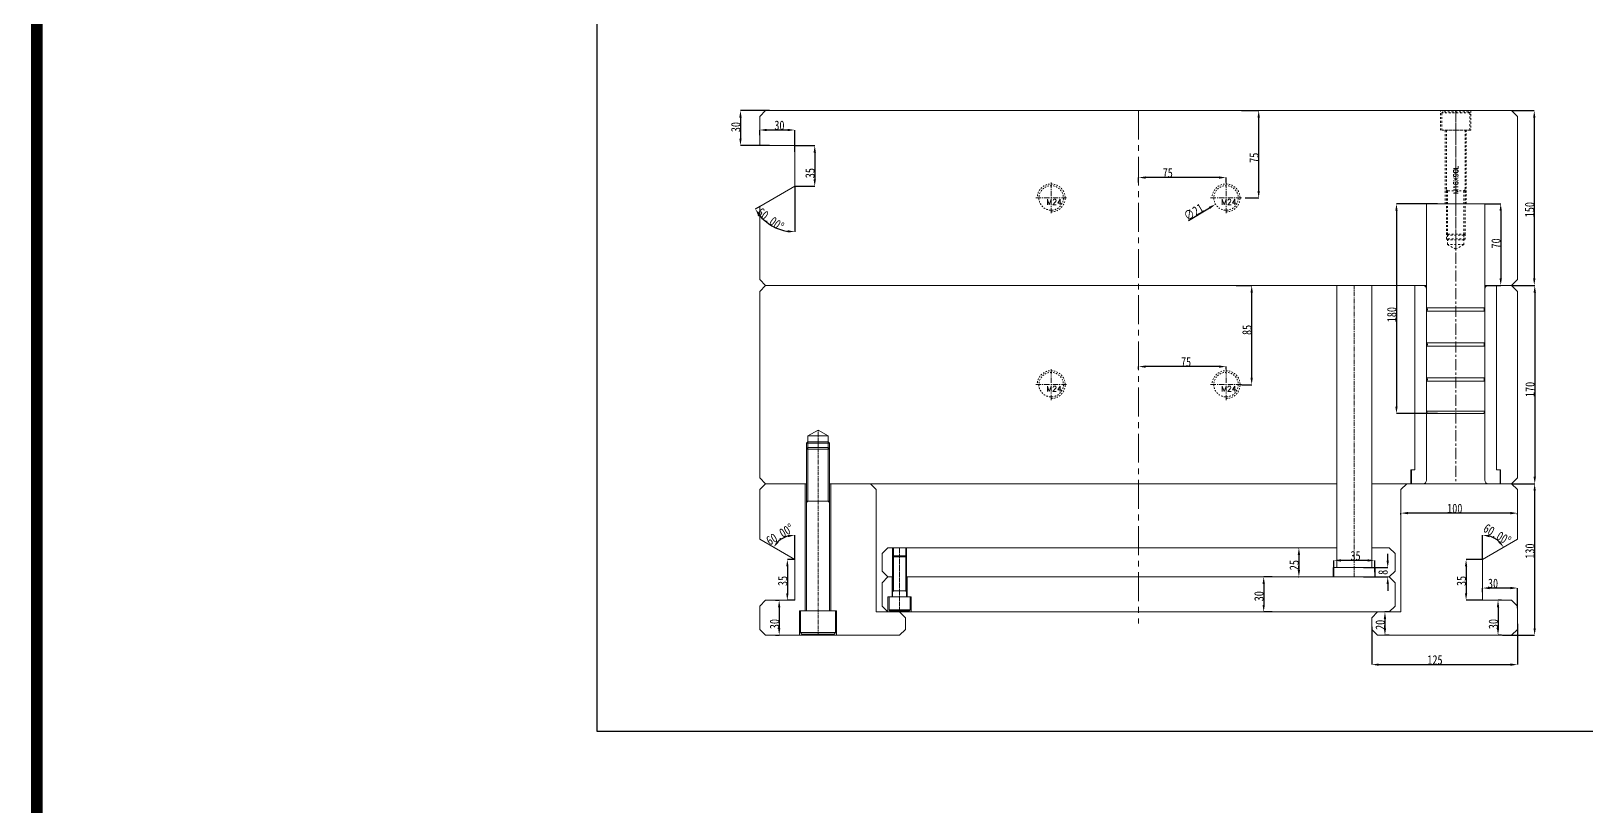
# Model space of a CAD drawing. Header units: millimetres. Extents: x -941 to 1421, y -11614 to -3210.
# Drawn here: x -941 to 393, y -4770 to -4105 of the extents above; entities that cross this region are included whole.
import ezdxf
from ezdxf.enums import TextEntityAlignment as Align

# ---------------------------------------------------------------- set-up
doc = ezdxf.new("R2010")
doc.units = ezdxf.units.MM
doc.header["$LTSCALE"] = 16.335
doc.header["$PDMODE"] = 3
doc.header["$PDSIZE"] = 0.3125
doc.linetypes.add('CENTER', pattern=[0.6, 0.375, -0.075, 0.075, -0.075])
doc.linetypes.add('HIDDEN', pattern=[0.2, 0.1, -0.1])
doc.layers.get('0').update_dxf_attribs({"linetype": 'CONTINUOUS'})
doc.layers.get('Defpoints').update_dxf_attribs({"linetype": 'CONTINUOUS'})
doc.layers.add('moldbase', color=7, linetype='CONTINUOUS', lineweight=20)
doc.layers.add('screw', color=33, linetype='CONTINUOUS', lineweight=13)
doc.styles.get("Standard").update_dxf_attribs({"font": 'txt', "width": 0.8})
doc.styles.add('TXT', font='txt.shx', dxfattribs={"bigfont": 'gbcbig.shx'})
doc.dimstyles.new('ISO-25', dxfattribs={"dimtxt": 8, "dimasz": 6, "dimexe": 0, "dimexo": 0, "dimgap": 0, "dimtad": 1, "dimdsep": 46, "dimtxsty": 'Standard', "dimcen": 0, "dimclrd": 4, "dimclre": 4, "dimclrt": 6, "dimazin": 0, "dimtfac": 1, "dimtofl": 0, "dimtmove": 0, "dimatfit": 3, "dimfxl": 0, "dimarcsym": 0})

# ---------------------------------------------------------------- blocks, each defined once
blk = doc.blocks.new('*D363')
at = {"color": 4, "lineweight": -2}
for p, q in [((265.3, -4253.6), (230.1, -4253.6)), ((230.1, -4259.6), (230.1, -4427.6)), ((265.3, -4433.6), (230.1, -4433.6))]:
    blk.add_line(p, q, dxfattribs=at)
at = {"color": 4}
for points in [[(229.1, -4259.6), (231.1, -4259.6), (230.1, -4253.6)], [(229.1, -4427.6), (231.1, -4427.6), (230.1, -4433.6)]]:
    blk.add_solid(points, dxfattribs=at)
at = {"layer": 'Defpoints', "color": 0}
for p in [(265.3, -4253.6), (230.1, -4433.6), (265.3, -4433.6)]:
    blk.add_point(p, dxfattribs=at)
at = {"color": 6, "insert": (226.1, -4348.7), "char_height": 8, "attachment_point": 5, "rotation": 90}
blk.add_mtext('180', dxfattribs=at)
blk = doc.blocks.new('*D364')
at = {"color": 4, "lineweight": -2}
for p, q in [((328.9, -4173.6), (348.3, -4173.6)), ((348.3, -4179.6), (348.3, -4317.6)), ((328.9, -4323.6), (348.3, -4323.6))]:
    blk.add_line(p, q, dxfattribs=at)
at = {"color": 4}
for points in [[(347.3, -4179.6), (349.3, -4179.6), (348.3, -4173.6)], [(347.3, -4317.6), (349.3, -4317.6), (348.3, -4323.6)]]:
    blk.add_solid(points, dxfattribs=at)
at = {"layer": 'Defpoints', "color": 0}
for p in [(328.9, -4173.6), (328.9, -4323.6), (348.3, -4323.6)]:
    blk.add_point(p, dxfattribs=at)
at = {"color": 6, "insert": (344.3, -4258.6), "char_height": 8, "attachment_point": 5, "rotation": 90}
blk.add_mtext('150', dxfattribs=at)
blk = doc.blocks.new('*D365')
at = {"color": 4, "lineweight": -2}
for p, q in [((328.9, -4323.8), (348.7, -4323.8)), ((348.7, -4329.8), (348.7, -4487.8)), ((328.9, -4493.8), (348.7, -4493.8))]:
    blk.add_line(p, q, dxfattribs=at)
at = {"color": 4}
for points in [[(347.7, -4329.8), (349.7, -4329.8), (348.7, -4323.8)], [(347.7, -4487.8), (349.7, -4487.8), (348.7, -4493.8)]]:
    blk.add_solid(points, dxfattribs=at)
at = {"layer": 'Defpoints', "color": 0}
for p in [(328.9, -4323.8), (328.9, -4493.8), (348.7, -4493.8)]:
    blk.add_point(p, dxfattribs=at)
at = {"color": 6, "insert": (344.7, -4412.9), "char_height": 8, "attachment_point": 5, "rotation": 90}
blk.add_mtext('170', dxfattribs=at)
blk = doc.blocks.new('*D348')
at = {"color": 4, "lineweight": -2}
for p, q in [((97.1, -4173.6), (111.9, -4173.6)), ((111.9, -4242.6), (111.9, -4179.6)), ((100.4, -4248.6), (111.9, -4248.6))]:
    blk.add_line(p, q, dxfattribs=at)
at = {"color": 4}
for points in [[(110.9, -4179.6), (112.9, -4179.6), (111.9, -4173.6)], [(110.9, -4242.6), (112.9, -4242.6), (111.9, -4248.6)]]:
    blk.add_solid(points, dxfattribs=at)
at = {"layer": 'Defpoints', "color": 0}
for p in [(97.1, -4173.6), (111.9, -4173.6), (100.4, -4248.6)]:
    blk.add_point(p, dxfattribs=at)
at = {"color": 6, "insert": (107.9, -4214.1), "char_height": 8, "attachment_point": 5, "rotation": 90}
blk.add_mtext('75', dxfattribs=at)
blk = doc.blocks.new('*D349')
at = {"color": 4, "lineweight": -2}
for p, q in [((8.9, -4235.4), (8.9, -4231.1)), ((77.9, -4231.1), (14.9, -4231.1)), ((83.9, -4235.4), (83.9, -4231.1))]:
    blk.add_line(p, q, dxfattribs=at)
at = {"color": 4}
for points in [[(14.9, -4230.1), (14.9, -4232.1), (8.9, -4231.1)], [(77.9, -4230.1), (77.9, -4232.1), (83.9, -4231.1)]]:
    blk.add_solid(points, dxfattribs=at)
at = {"layer": 'Defpoints', "color": 0}
for p in [(8.9, -4231.1), (8.9, -4235.4), (83.9, -4235.4)]:
    blk.add_point(p, dxfattribs=at)
at = {"color": 6, "insert": (33.9, -4227.1), "char_height": 8, "attachment_point": 5}
blk.add_mtext('75', dxfattribs=at)
blk = doc.blocks.new('*D350')
at = {"color": 4, "lineweight": -2}
for p, q in [((8.9, -4395.6), (8.9, -4393.3)), ((77.9, -4393.3), (14.9, -4393.3)), ((83.9, -4395.6), (83.9, -4393.3))]:
    blk.add_line(p, q, dxfattribs=at)
at = {"color": 4}
for points in [[(14.9, -4392.3), (14.9, -4394.3), (8.9, -4393.3)], [(77.9, -4392.3), (77.9, -4394.3), (83.9, -4393.3)]]:
    blk.add_solid(points, dxfattribs=at)
at = {"layer": 'Defpoints', "color": 0}
for p in [(8.9, -4393.3), (8.9, -4395.6), (83.9, -4395.6)]:
    blk.add_point(p, dxfattribs=at)
at = {"color": 6, "insert": (49.6, -4389.3), "char_height": 8, "attachment_point": 5}
blk.add_mtext('75', dxfattribs=at)
blk = doc.blocks.new('*D366')
at = {"color": 4, "lineweight": -2}
for p, q in [((92.6, -4323.8), (105.9, -4323.8)), ((105.9, -4402.8), (105.9, -4329.8)), ((97.1, -4408.8), (105.9, -4408.8))]:
    blk.add_line(p, q, dxfattribs=at)
at = {"color": 4}
for points in [[(104.9, -4329.8), (106.9, -4329.8), (105.9, -4323.8)], [(104.9, -4402.8), (106.9, -4402.8), (105.9, -4408.8)]]:
    blk.add_solid(points, dxfattribs=at)
at = {"layer": 'Defpoints', "color": 0}
for p in [(92.6, -4323.8), (105.9, -4323.8), (97.1, -4408.8)]:
    blk.add_point(p, dxfattribs=at)
at = {"color": 6, "insert": (101.9, -4361.8), "char_height": 8, "attachment_point": 5, "rotation": 90}
blk.add_mtext('85', dxfattribs=at)
blk = doc.blocks.new('*D367')
at = {"color": 4, "lineweight": -2}
for p, q in [((328.9, -4493.8), (348.6, -4493.8)), ((348.6, -4499.8), (348.6, -4617.8)), ((320.9, -4623.8), (348.6, -4623.8))]:
    blk.add_line(p, q, dxfattribs=at)
at = {"color": 4}
for points in [[(347.6, -4499.8), (349.6, -4499.8), (348.6, -4493.8)], [(347.6, -4617.8), (349.6, -4617.8), (348.6, -4623.8)]]:
    blk.add_solid(points, dxfattribs=at)
at = {"layer": 'Defpoints', "color": 0}
for p in [(328.9, -4493.8), (320.9, -4623.8), (348.6, -4623.8)]:
    blk.add_point(p, dxfattribs=at)
at = {"color": 6, "insert": (344.6, -4551.6), "char_height": 8, "attachment_point": 5, "rotation": 90}
blk.add_mtext('130', dxfattribs=at)
blk = doc.blocks.new('*D368')
at = {"color": 4, "lineweight": -2}
for p, q in [((233.9, -4520.1), (233.9, -4519)), ((327.9, -4519), (239.9, -4519)), ((333.9, -4520.1), (333.9, -4519))]:
    blk.add_line(p, q, dxfattribs=at)
at = {"color": 4}
for points in [[(239.9, -4518), (239.9, -4520), (233.9, -4519)], [(327.9, -4518), (327.9, -4520), (333.9, -4519)]]:
    blk.add_solid(points, dxfattribs=at)
at = {"layer": 'Defpoints', "color": 0}
for p in [(233.9, -4519), (233.9, -4520.1), (333.9, -4520.1)]:
    blk.add_point(p, dxfattribs=at)
at = {"color": 6, "insert": (280.1, -4515), "char_height": 8, "attachment_point": 5}
blk.add_mtext('100', dxfattribs=at)
blk = doc.blocks.new('*D369')
at = {"color": 4, "lineweight": -2}
for p, q in [((320.3, -4593.8), (317.2, -4593.8)), ((317.2, -4599.8), (317.2, -4617.8)), ((320.3, -4623.8), (317.2, -4623.8))]:
    blk.add_line(p, q, dxfattribs=at)
at = {"color": 4}
for points in [[(316.2, -4599.8), (318.2, -4599.8), (317.2, -4593.8)], [(316.2, -4617.8), (318.2, -4617.8), (317.2, -4623.8)]]:
    blk.add_solid(points, dxfattribs=at)
at = {"layer": 'Defpoints', "color": 0}
for p in [(320.3, -4593.8), (317.2, -4623.8), (320.3, -4623.8)]:
    blk.add_point(p, dxfattribs=at)
at = {"color": 6, "insert": (313.2, -4614.2), "char_height": 8, "attachment_point": 5, "rotation": 90}
blk.add_mtext('30', dxfattribs=at)
blk = doc.blocks.new('*D370')
at = {"color": 4, "lineweight": -2}
for p, q in [((223.9, -4603.8), (220.2, -4603.8)), ((220.2, -4609.8), (220.2, -4617.8)), ((223.9, -4623.8), (220.2, -4623.8))]:
    blk.add_line(p, q, dxfattribs=at)
at = {"color": 4}
for points in [[(219.2, -4609.8), (221.2, -4609.8), (220.2, -4603.8)], [(219.2, -4617.8), (221.2, -4617.8), (220.2, -4623.8)]]:
    blk.add_solid(points, dxfattribs=at)
at = {"layer": 'Defpoints', "color": 0}
for p in [(223.9, -4603.8), (220.2, -4623.8), (223.9, -4623.8)]:
    blk.add_point(p, dxfattribs=at)
at = {"color": 6, "insert": (216.2, -4614.9), "char_height": 8, "attachment_point": 5, "rotation": 90}
blk.add_mtext('20', dxfattribs=at)
blk = doc.blocks.new('*D371')
at = {"color": 4, "lineweight": -2}
for p, q in [((333.9, -4614), (333.9, -4649)), ((208.9, -4616.6), (208.9, -4649)), ((214.9, -4649), (327.9, -4649))]:
    blk.add_line(p, q, dxfattribs=at)
at = {"color": 4}
for points in [[(214.9, -4648), (214.9, -4650), (208.9, -4649)], [(327.9, -4648), (327.9, -4650), (333.9, -4649)]]:
    blk.add_solid(points, dxfattribs=at)
at = {"layer": 'Defpoints', "color": 0}
for p in [(333.9, -4614), (208.9, -4616.6), (333.9, -4649)]:
    blk.add_point(p, dxfattribs=at)
at = {"color": 6, "insert": (263.1, -4645), "char_height": 8, "attachment_point": 5}
blk.add_mtext('125', dxfattribs=at)
blk = doc.blocks.new('*D372')
at = {"color": 4, "lineweight": -2}
for p, q in [((123.5, -4573.8), (116.2, -4573.8)), ((116.2, -4579.8), (116.2, -4597.8)), ((123.5, -4603.8), (116.2, -4603.8))]:
    blk.add_line(p, q, dxfattribs=at)
at = {"color": 4}
for points in [[(115.2, -4579.8), (117.2, -4579.8), (116.2, -4573.8)], [(115.2, -4597.8), (117.2, -4597.8), (116.2, -4603.8)]]:
    blk.add_solid(points, dxfattribs=at)
at = {"layer": 'Defpoints', "color": 0}
for p in [(123.5, -4573.8), (116.2, -4603.8), (123.5, -4603.8)]:
    blk.add_point(p, dxfattribs=at)
at = {"color": 6, "insert": (112.2, -4590.3), "char_height": 8, "attachment_point": 5, "rotation": 90}
blk.add_mtext('30', dxfattribs=at)
blk = doc.blocks.new('*D358')
at = {"color": 4, "lineweight": -2}
for p, q in [((146, -4548.8), (146.4, -4548.8)), ((146.4, -4554.8), (146.4, -4567.8)), ((146, -4573.8), (146.4, -4573.8))]:
    blk.add_line(p, q, dxfattribs=at)
at = {"color": 4}
for points in [[(145.4, -4554.8), (147.4, -4554.8), (146.4, -4548.8)], [(145.4, -4567.8), (147.4, -4567.8), (146.4, -4573.8)]]:
    blk.add_solid(points, dxfattribs=at)
at = {"layer": 'Defpoints', "color": 0}
for p in [(146, -4548.8), (146, -4573.8), (146.4, -4573.8)]:
    blk.add_point(p, dxfattribs=at)
at = {"color": 6, "insert": (142.4, -4563.6), "char_height": 8, "attachment_point": 5, "rotation": 90}
blk.add_mtext('25', dxfattribs=at)
blk = doc.blocks.new('*D359')
at = {"color": 4, "lineweight": -2}
for p, q in [((305.9, -4253.6), (319.5, -4253.6)), ((319.5, -4259.6), (319.5, -4317.6)), ((305.9, -4323.6), (319.5, -4323.6))]:
    blk.add_line(p, q, dxfattribs=at)
at = {"color": 4}
for points in [[(318.5, -4259.6), (320.5, -4259.6), (319.5, -4253.6)], [(318.5, -4317.6), (320.5, -4317.6), (319.5, -4323.6)]]:
    blk.add_solid(points, dxfattribs=at)
at = {"layer": 'Defpoints', "color": 0}
for p in [(305.9, -4253.6), (305.9, -4323.6), (319.5, -4323.6)]:
    blk.add_point(p, dxfattribs=at)
at = {"color": 6, "insert": (315.5, -4287.6), "char_height": 8, "attachment_point": 5, "rotation": 90}
blk.add_mtext('70', dxfattribs=at)
blk = doc.blocks.new('*D360')
at = {"color": 4, "lineweight": -2}
for p, q in [((303.9, -4558.8), (289.8, -4558.8)), ((289.8, -4564.8), (289.8, -4587.8)), ((303.9, -4593.8), (289.8, -4593.8))]:
    blk.add_line(p, q, dxfattribs=at)
at = {"color": 4}
for points in [[(288.8, -4564.8), (290.8, -4564.8), (289.8, -4558.8)], [(288.8, -4587.8), (290.8, -4587.8), (289.8, -4593.8)]]:
    blk.add_solid(points, dxfattribs=at)
at = {"layer": 'Defpoints', "color": 0}
for p in [(303.9, -4558.8), (289.8, -4593.8), (303.9, -4593.8)]:
    blk.add_point(p, dxfattribs=at)
at = {"color": 6, "insert": (285.8, -4577.2), "char_height": 8, "attachment_point": 5, "rotation": 90}
blk.add_mtext('35', dxfattribs=at)
blk = doc.blocks.new('*D361')
at = {"color": 4, "lineweight": -2}
for p, q in [((-286.1, -4203.6), (-268.9, -4203.6)), ((-268.9, -4209.6), (-268.9, -4232.6)), ((-286.1, -4238.6), (-268.9, -4238.6))]:
    blk.add_line(p, q, dxfattribs=at)
at = {"color": 4}
for points in [[(-269.9, -4209.6), (-267.9, -4209.6), (-268.9, -4203.6)], [(-269.9, -4232.6), (-267.9, -4232.6), (-268.9, -4238.6)]]:
    blk.add_solid(points, dxfattribs=at)
at = {"layer": 'Defpoints', "color": 0}
for p in [(-286.1, -4203.6), (-286.1, -4238.6), (-268.9, -4238.6)]:
    blk.add_point(p, dxfattribs=at)
at = {"color": 6, "insert": (-272.9, -4227.3), "char_height": 8, "attachment_point": 5, "rotation": 90}
blk.add_mtext('35', dxfattribs=at)
blk = doc.blocks.new('*D362')
at = {"color": 4, "lineweight": -2}
for p, q in [((-307.8, -4173.6), (-332.6, -4173.6)), ((-332.6, -4179.6), (-332.6, -4197.6)), ((-307.8, -4203.6), (-332.6, -4203.6))]:
    blk.add_line(p, q, dxfattribs=at)
at = {"color": 4}
for points in [[(-333.6, -4179.6), (-331.6, -4179.6), (-332.6, -4173.6)], [(-333.6, -4197.6), (-331.6, -4197.6), (-332.6, -4203.6)]]:
    blk.add_solid(points, dxfattribs=at)
at = {"layer": 'Defpoints', "color": 0}
for p in [(-307.8, -4173.6), (-332.6, -4203.6), (-307.8, -4203.6)]:
    blk.add_point(p, dxfattribs=at)
at = {"color": 6, "insert": (-336.6, -4187.8), "char_height": 8, "attachment_point": 5, "rotation": 90}
blk.add_mtext('30', dxfattribs=at)
blk = doc.blocks.new('*D351')
at = {"color": 4, "lineweight": -2}
blk.add_line((303.9, -4558.8), (303.9, -4537.8), dxfattribs=at)
blk.add_arc((303.9, -4558.8), 20.9, 46.4859, 73.5141, dxfattribs=at)
at = {"color": 4}
for points in [[(309.7, -4539.7), (310, -4537.7), (303.9, -4537.8)], [(319.1, -4543), (317.5, -4544.2), (322, -4548.3)]]:
    blk.add_solid(points, dxfattribs=at)
at = {"layer": 'Defpoints', "color": 0}
for p in [(311.1, -4539.1), (333.9, -4541.4), (303.9, -4558.8), (303.9, -4558.8), (303.9, -4593.8)]:
    blk.add_point(p, dxfattribs=at)
at = {"color": 6, "insert": (316.5, -4537.3), "char_height": 8, "attachment_point": 5, "rotation": 329.5011}
blk.add_mtext('60.00°', dxfattribs=at)
blk = doc.blocks.new('*D352')
at = {"color": 4, "lineweight": -2}
for p, q in [((-302.5, -4593.8), (-299.4, -4593.8)), ((-299.4, -4599.8), (-299.4, -4617.8)), ((-302.5, -4623.8), (-299.4, -4623.8))]:
    blk.add_line(p, q, dxfattribs=at)
at = {"color": 4}
for points in [[(-300.4, -4599.8), (-298.4, -4599.8), (-299.4, -4593.8)], [(-300.4, -4617.8), (-298.4, -4617.8), (-299.4, -4623.8)]]:
    blk.add_solid(points, dxfattribs=at)
at = {"layer": 'Defpoints', "color": 0}
for p in [(-302.5, -4593.8), (-302.5, -4623.8), (-299.4, -4623.8)]:
    blk.add_point(p, dxfattribs=at)
at = {"color": 6, "insert": (-303.4, -4614.2), "char_height": 8, "attachment_point": 5, "rotation": 90}
blk.add_mtext('30', dxfattribs=at)
blk = doc.blocks.new('*D353')
at = {"color": 4, "lineweight": -2}
for p, q in [((-286.1, -4558.8), (-292.4, -4558.8)), ((-292.4, -4564.8), (-292.4, -4587.8)), ((-286.1, -4593.8), (-292.4, -4593.8))]:
    blk.add_line(p, q, dxfattribs=at)
at = {"color": 4}
for points in [[(-293.4, -4564.8), (-291.4, -4564.8), (-292.4, -4558.8)], [(-293.4, -4587.8), (-291.4, -4587.8), (-292.4, -4593.8)]]:
    blk.add_solid(points, dxfattribs=at)
at = {"layer": 'Defpoints', "color": 0}
for p in [(-286.1, -4558.8), (-292.4, -4593.8), (-286.1, -4593.8)]:
    blk.add_point(p, dxfattribs=at)
at = {"color": 6, "insert": (-296.4, -4577.2), "char_height": 8, "attachment_point": 5, "rotation": 90}
blk.add_mtext('35', dxfattribs=at)
blk = doc.blocks.new('*D354')
at = {"color": 4, "lineweight": -2}
blk.add_line((-286.1, -4558.8), (-286.1, -4537.8), dxfattribs=at)
blk.add_arc((-286.1, -4558.8), 20.9, 106.4859, 133.5141, dxfattribs=at)
at = {"color": 4}
for points in [[(-299.7, -4544.2), (-301.3, -4543), (-304.2, -4548.3)], [(-292.2, -4537.7), (-291.9, -4539.7), (-286.1, -4537.8)]]:
    blk.add_solid(points, dxfattribs=at)
at = {"layer": 'Defpoints', "color": 0}
for p in [(-316.1, -4541.4), (-293.3, -4539.1), (-286.1, -4558.8), (-286.1, -4558.8), (-286.1, -4593.8)]:
    blk.add_point(p, dxfattribs=at)
at = {"color": 6, "insert": (-298.8, -4537.3), "char_height": 8, "attachment_point": 5, "rotation": 30.4989}
blk.add_mtext('60.00°', dxfattribs=at)
blk = doc.blocks.new('*D355')
at = {"color": 4, "lineweight": -2}
for p, q in [((-286.1, -4238.6), (-286.1, -4277.6)), ((-316.1, -4255.9), (-319.9, -4258.1))]:
    blk.add_line(p, q, dxfattribs=at)
blk.add_arc((-286.1, -4238.6), 39.1, 218.8065, 261.1935, dxfattribs=at)
at = {"color": 4}
for points in [[(-317.4, -4263.6), (-315.7, -4262.5), (-319.9, -4258.1)], [(-292, -4276.2), (-292.2, -4278.2), (-286.1, -4277.6)]]:
    blk.add_solid(points, dxfattribs=at)
at = {"layer": 'Defpoints', "color": 0}
for p in [(-286.1, -4203.6), (-286.1, -4238.6), (-286.1, -4238.6), (-316.1, -4255.9), (-299.5, -4275.3)]:
    blk.add_point(p, dxfattribs=at)
at = {"color": 6, "insert": (-306.8, -4266.9), "char_height": 8, "attachment_point": 5, "rotation": 323.8753}
blk.add_mtext('60.00°', dxfattribs=at)
blk = doc.blocks.new('*D356')
at = {"color": 4, "lineweight": -2}
for p, q in [((-316.1, -4194.7), (-316.1, -4190.3)), ((-292.1, -4190.3), (-310.1, -4190.3)), ((-286.1, -4208.9), (-286.1, -4190.3))]:
    blk.add_line(p, q, dxfattribs=at)
at = {"color": 4}
for points in [[(-310.1, -4189.3), (-310.1, -4191.3), (-316.1, -4190.3)], [(-292.1, -4189.3), (-292.1, -4191.3), (-286.1, -4190.3)]]:
    blk.add_solid(points, dxfattribs=at)
at = {"layer": 'Defpoints', "color": 0}
for p in [(-316.1, -4190.3), (-316.1, -4194.7), (-286.1, -4208.9)]:
    blk.add_point(p, dxfattribs=at)
at = {"color": 6, "insert": (-299.2, -4186.3), "char_height": 8, "attachment_point": 5}
blk.add_mtext('30', dxfattribs=at)
blk = doc.blocks.new('*D357')
at = {"color": 4, "lineweight": -2}
for p, q in [((303.9, -4586.7), (303.9, -4583.3)), ((327.9, -4583.3), (309.9, -4583.3)), ((333.9, -4600.6), (333.9, -4583.3))]:
    blk.add_line(p, q, dxfattribs=at)
at = {"color": 4}
for points in [[(309.9, -4582.3), (309.9, -4584.3), (303.9, -4583.3)], [(327.9, -4582.3), (327.9, -4584.3), (333.9, -4583.3)]]:
    blk.add_solid(points, dxfattribs=at)
at = {"layer": 'Defpoints', "color": 0}
for p in [(303.9, -4583.3), (303.9, -4586.7), (333.9, -4600.6)]:
    blk.add_point(p, dxfattribs=at)
at = {"color": 6, "insert": (312.9, -4579.3), "char_height": 8, "attachment_point": 5}
blk.add_mtext('30', dxfattribs=at)
blk = doc.blocks.new('screw_m24_g')
at = {"layer": 'screw', "color": 1, "linetype": 'CENTER', "ltscale": 0.746373}
for p, q in [((-13.2, 0), (13.2, 0)), ((0, -13.2), (0, 13.2))]:
    blk.add_line(p, q, dxfattribs=at)
at = {"layer": 'screw', "color": 33, "linetype": 'HIDDEN', "ltscale": 0.746373}
blk.add_circle((0, 0), 10.5, dxfattribs=at)
at = {"layer": 'screw', "color": 92, "linetype": 'HIDDEN', "ltscale": 0.746373}
blk.add_arc((0, 0), 12, 270, 180, dxfattribs=at)
at = {"layer": 'screw', "color": 6, "style": 'TXT'}
blk.add_text('M24', height=4.8, dxfattribs=at).set_placement((-4.08, -6))
blk = doc.blocks.new('*D529')
at = {"color": 4, "lineweight": -2}
blk.add_line((51.8, -4267.8), (69.7, -4257.1), dxfattribs=at)
at = {"color": 4}
blk.add_solid([(69.2, -4256.2), (70.3, -4257.9), (74.9, -4254)], dxfattribs=at)
at = {"layer": 'Defpoints', "color": 0}
for p in [(74.9, -4254), (92.9, -4243.2)]:
    blk.add_point(p, dxfattribs=at)
at = {"color": 6, "insert": (56.1, -4260.6), "char_height": 8, "attachment_point": 5, "rotation": 30.9605}
blk.add_mtext('∅21', dxfattribs=at)
blk = doc.blocks.new('*D535')
at = {"color": 4, "lineweight": -2}
for p, q in [((222.6, -4559.8), (222.6, -4553.8)), ((201.9, -4565.8), (222.6, -4565.8)), ((201.9, -4573.8), (222.6, -4573.8)), ((222.6, -4579.8), (222.6, -4585.8))]:
    blk.add_line(p, q, dxfattribs=at)
at = {"color": 4}
for points in [[(221.6, -4559.8), (223.6, -4559.8), (222.6, -4565.8)], [(221.6, -4579.8), (223.6, -4579.8), (222.6, -4573.8)]]:
    blk.add_solid(points, dxfattribs=at)
at = {"layer": 'Defpoints', "color": 0}
for p in [(201.9, -4565.8), (201.9, -4573.8), (222.6, -4573.8)]:
    blk.add_point(p, dxfattribs=at)
at = {"color": 6, "insert": (218.6, -4569.8), "char_height": 8, "attachment_point": 5, "rotation": 90}
blk.add_mtext('8', dxfattribs=at)
blk = doc.blocks.new('*D536')
at = {"color": 4, "lineweight": -2}
for p, q in [((176.4, -4569.8), (176.4, -4559.6)), ((205.4, -4559.6), (182.4, -4559.6)), ((211.4, -4569.8), (211.4, -4559.6))]:
    blk.add_line(p, q, dxfattribs=at)
at = {"color": 4}
for points in [[(182.4, -4558.6), (182.4, -4560.6), (176.4, -4559.6)], [(205.4, -4558.6), (205.4, -4560.6), (211.4, -4559.6)]]:
    blk.add_solid(points, dxfattribs=at)
at = {"layer": 'Defpoints', "color": 0}
for p in [(176.4, -4559.6), (176.4, -4569.8), (211.4, -4569.8)]:
    blk.add_point(p, dxfattribs=at)
at = {"color": 6, "insert": (195, -4555.6), "char_height": 8, "attachment_point": 5}
blk.add_mtext('35', dxfattribs=at)

msp = doc.modelspace()

# ---------------------------------------------------------------- linework, layer by layer
at = {"color": 3, "const_width": 10}
msp.add_lwpolyline([(-936.088, -3215.186), (1416.22, -3215.186), (1416.22, -11609.003), (-936.088, -11609.003)], close=True, dxfattribs=at)
msp.add_lwpolyline([(-455.664, -3377.37), (1316.924, -3377.37), (1316.924, -4706.337), (-455.664, -4706.337)], close=True)
at = {"layer": 'moldbase'}
for p, q in [((-311.104, -4173.566), (-316.104, -4178.566)), ((328.896, -4173.566), (-311.104, -4173.566)), ((328.896, -4173.566), (333.896, -4178.566)), ((-316.104, -4178.566), (-316.104, -4203.566)), ((333.896, -4178.566), (333.896, -4318.566)), ((-316.104, -4203.566), (-286.104, -4203.566)), ((-286.104, -4203.566), (-286.104, -4238.566)), ((-286.104, -4238.566), (-316.104, -4255.886)), ((305.896, -4253.566), (255.896, -4253.566)), ((255.896, -4490.766), (255.896, -4253.566)), ((305.896, -4253.566), (305.896, -4490.766)), ((-316.104, -4255.886), (-316.104, -4318.566)), ((-316.104, -4318.566), (-311.104, -4323.566)), ((333.896, -4318.566), (328.896, -4323.566)), ((-311.104, -4323.766), (-316.104, -4328.766)), ((-316.104, -4328.766), (-316.104, -4488.766)), ((255.896, -4323.566), (-311.104, -4323.566)), ((178.896, -4323.766), (-311.104, -4323.766)), ((178.896, -4565.766), (178.896, -4323.566)), ((208.896, -4565.766), (208.896, -4323.566)), ((255.896, -4323.766), (208.896, -4323.766)), ((245.896, -4323.766), (245.896, -4481.766)), ((255.896, -4490.766), (255.896, -4326.766)), ((328.896, -4323.566), (305.896, -4323.566)), ((328.896, -4323.766), (305.896, -4323.766)), ((305.896, -4490.766), (305.896, -4326.766)), ((315.896, -4323.766), (315.896, -4481.766)), ((328.896, -4323.766), (333.896, -4328.766)), ((333.896, -4328.766), (333.896, -4488.766)), ((305.896, -4342.799), (255.896, -4342.799)), ((305.896, -4345.799), (255.896, -4345.799)), ((305.896, -4372.799), (255.896, -4372.799)), ((305.896, -4375.799), (255.896, -4375.799)), ((305.896, -4402.799), (255.896, -4402.799)), ((305.896, -4405.799), (255.896, -4405.799)), ((305.896, -4431.566), (255.896, -4431.566)), ((303.896, -4433.566), (257.896, -4433.566)), ((-274.854, -4452.766), (-266.104, -4447.714)), ((-274.854, -4462.766), (-274.854, -4452.766)), ((-274.854, -4452.766), (-257.354, -4452.766)), ((-266.104, -4447.714), (-257.354, -4452.766)), ((-257.354, -4452.766), (-257.354, -4462.766)), ((-276.104, -4464.016), (-274.854, -4462.766)), ((-276.104, -4602.766), (-276.104, -4464.016)), ((-274.854, -4462.766), (-257.354, -4462.766)), ((-257.354, -4462.766), (-256.104, -4464.016)), ((-256.104, -4602.766), (-256.104, -4464.016)), ((-316.104, -4488.766), (-311.104, -4493.766)), ((-311.104, -4493.766), (-316.104, -4498.766)), ((-276.104, -4493.766), (-311.104, -4493.766)), ((-277.104, -4493.766), (-277.104, -4602.766)), ((178.896, -4493.766), (-256.104, -4493.766)), ((-255.104, -4602.766), (-255.104, -4493.766)), ((-221.104, -4493.766), (-216.104, -4498.766)), ((328.896, -4493.766), (208.896, -4493.766)), ((238.896, -4493.766), (233.896, -4498.766)), ((245.896, -4481.766), (242.396, -4481.766)), ((242.396, -4481.766), (242.396, -4493.766)), ((242.896, -4481.766), (242.896, -4493.766)), ((315.896, -4481.766), (319.396, -4481.766)), ((318.896, -4481.766), (318.896, -4493.766)), ((319.396, -4481.766), (319.396, -4493.766)), ((333.896, -4488.766), (328.896, -4493.766)), ((328.896, -4493.766), (333.896, -4498.766)), ((-316.104, -4498.766), (-316.104, -4541.445)), ((-216.104, -4498.766), (-216.104, -4603.766)), ((233.896, -4498.766), (233.896, -4603.766)), ((333.896, -4498.766), (333.896, -4541.445)), ((-276.104, -4508.766), (-256.104, -4508.766)), ((-316.104, -4541.445), (-286.104, -4558.766)), ((333.896, -4541.445), (303.896, -4558.766)), ((-286.104, -4558.766), (-286.104, -4593.766)), ((-206.104, -4548.766), (-211.104, -4553.766)), ((-211.104, -4553.766), (-211.104, -4568.766)), ((178.896, -4548.766), (-206.104, -4548.766)), ((-202.104, -4556.516), (-201.354, -4555.766)), ((-202.104, -4590.766), (-202.104, -4556.516)), ((-201.354, -4555.766), (-201.354, -4548.766)), ((-201.354, -4555.766), (-190.854, -4555.766)), ((-190.854, -4555.766), (-190.854, -4548.766)), ((-190.854, -4555.766), (-190.104, -4556.516)), ((-190.104, -4590.766), (-190.104, -4556.516)), ((223.896, -4548.766), (208.896, -4548.766)), ((223.896, -4548.766), (228.896, -4553.766)), ((228.896, -4553.766), (228.896, -4568.766)), ((303.896, -4558.766), (303.896, -4593.766)), ((-211.104, -4568.766), (-206.104, -4573.766)), ((-206.104, -4573.766), (-211.104, -4578.766)), ((-202.104, -4573.766), (-206.104, -4573.766)), ((-202.604, -4573.766), (-202.604, -4590.766)), ((223.896, -4573.766), (-190.104, -4573.766)), ((-189.604, -4590.766), (-189.604, -4573.766)), ((175.896, -4573.766), (175.896, -4565.766)), ((175.896, -4565.766), (211.896, -4565.766)), ((176.396, -4573.766), (176.396, -4565.766)), ((211.396, -4565.766), (211.396, -4573.766)), ((211.896, -4565.766), (211.896, -4573.766)), ((228.896, -4568.766), (223.896, -4573.766)), ((223.896, -4573.766), (228.896, -4578.766)), ((-211.104, -4578.766), (-211.104, -4598.766)), ((-202.104, -4585.766), (-190.104, -4585.766)), ((228.896, -4578.766), (228.896, -4598.766)), ((-311.104, -4593.766), (-316.104, -4598.766)), ((-316.104, -4598.766), (-316.104, -4618.766)), ((-311.104, -4593.766), (-286.104, -4593.766)), ((-211.104, -4598.766), (-206.104, -4603.766)), ((-206.104, -4603.766), (-206.104, -4590.766)), ((-206.104, -4590.766), (-186.104, -4590.766)), ((-205.104, -4602.016), (-205.104, -4590.766)), ((-205.104, -4590.766), (-187.104, -4590.766)), ((-187.104, -4590.766), (-187.104, -4602.016)), ((-186.104, -4590.766), (-186.104, -4603.766)), ((228.896, -4598.766), (223.896, -4603.766)), ((328.896, -4593.766), (303.896, -4593.766)), ((328.896, -4593.766), (333.896, -4598.766)), ((333.896, -4598.766), (333.896, -4618.766)), ((-282.104, -4623.766), (-282.104, -4602.766)), ((-282.104, -4602.766), (-250.104, -4602.766)), ((-281.104, -4621.516), (-281.104, -4602.766)), ((-281.104, -4602.766), (-251.104, -4602.766)), ((-251.104, -4602.766), (-251.104, -4621.516)), ((-250.104, -4602.766), (-250.104, -4623.766)), ((233.896, -4603.766), (-216.104, -4603.766)), ((-204.354, -4602.766), (-205.104, -4602.016)), ((-205.104, -4602.016), (-187.104, -4602.016)), ((-204.354, -4602.766), (-187.854, -4602.766)), ((-196.104, -4603.766), (-191.104, -4608.766)), ((-191.104, -4608.766), (-191.104, -4618.766)), ((-187.104, -4602.016), (-187.854, -4602.766)), ((213.896, -4603.766), (208.896, -4608.766)), ((208.896, -4608.766), (208.896, -4618.766)), ((-316.104, -4618.766), (-311.104, -4623.766)), ((-311.104, -4623.766), (-196.104, -4623.766)), ((-279.854, -4622.766), (-281.104, -4621.516)), ((-281.104, -4621.516), (-251.104, -4621.516)), ((-279.854, -4622.766), (-252.354, -4622.766)), ((-251.104, -4621.516), (-252.354, -4622.766)), ((-191.104, -4618.766), (-196.104, -4623.766)), ((208.896, -4618.766), (213.896, -4623.766)), ((328.896, -4623.766), (213.896, -4623.766)), ((333.896, -4618.766), (328.896, -4623.766))]:
    msp.add_line(p, q, dxfattribs=at)
at = {"layer": 'moldbase', "color": 1, "linetype": 'CENTER', "ltscale": 4.042853}
msp.add_line((8.896, -4173.566), (8.896, -4613.766), dxfattribs=at)
at = {"layer": 'moldbase', "color": 1, "linetype": 'CENTER', "ltscale": 1.554943}
msp.add_line((280.896, -4173.566), (280.896, -4493.766), dxfattribs=at)
at = {"layer": 'moldbase', "color": 1, "linetype": 'CENTER', "ltscale": 0.6}
msp.add_line((193.896, -4573.766), (193.896, -4323.566), dxfattribs=at)
at = {"layer": 'moldbase', "color": 1, "linetype": 'CENTER', "ltscale": 0.5}
msp.add_line((-266.104, -4623.766), (-266.104, -4447.714), dxfattribs=at)
at = {"layer": 'moldbase', "color": 92}
for p, q in [((-276.104, -4459.016), (-274.854, -4457.766)), ((-276.104, -4464.016), (-276.104, -4459.016)), ((-276.104, -4459.016), (-256.104, -4459.016)), ((-276.104, -4464.016), (-256.104, -4464.016)), ((-274.854, -4457.766), (-257.354, -4457.766)), ((-274.854, -4508.766), (-274.854, -4462.766)), ((-257.354, -4457.766), (-256.104, -4459.016)), ((-257.354, -4508.766), (-257.354, -4462.766)), ((-256.104, -4459.016), (-256.104, -4464.016)), ((-276.104, -4510.016), (-274.854, -4508.766)), ((-257.354, -4508.766), (-256.104, -4510.016)), ((-202.104, -4556.516), (-202.104, -4548.766)), ((-202.104, -4556.516), (-190.104, -4556.516)), ((-201.354, -4585.766), (-201.354, -4555.766)), ((-190.854, -4585.766), (-190.854, -4555.766)), ((-190.104, -4556.516), (-190.104, -4548.766)), ((-202.104, -4586.516), (-201.354, -4585.766)), ((-190.854, -4585.766), (-190.104, -4586.516))]:
    msp.add_line(p, q, dxfattribs=at)
at = {"layer": 'moldbase', "color": 1, "linetype": 'CENTER', "ltscale": 0.3}
msp.add_line((-196.104, -4603.766), (-196.104, -4548.766), dxfattribs=at)
at = {"layer": 'moldbase'}
for centre, radius, start, end in [((252.896, -4326.766), 3, 0, 90), ((308.896, -4326.766), 3, 90, 180), ((254.573, -4344.299), 2, 311.409608, 48.590469), ((307.219, -4344.299), 2, 131.4098, 228.590317), ((254.573, -4374.299), 2, 311.409608, 48.590469), ((307.219, -4374.299), 2, 131.4098, 228.590317), ((254.573, -4404.299), 2, 311.409608, 48.590469), ((307.219, -4404.299), 2, 131.4098, 228.590317), ((257.896, -4431.566), 2, 180, 270), ((303.896, -4431.566), 2, 270, 0), ((252.896, -4490.766), 3, 270, 0), ((308.896, -4490.766), 3, 180, 270)]:
    msp.add_arc(centre, radius, start, end, dxfattribs=at)
at = {"layer": 'screw', "color": 8, "linetype": 'HIDDEN', "ltscale": 0.995164}
for p, q in [((267.896, -4190.566), (267.896, -4173.566)), ((293.896, -4173.566), (293.896, -4190.566)), ((268.896, -4175.566), (269.896, -4174.566)), ((268.896, -4190.566), (268.896, -4175.566)), ((292.896, -4175.566), (268.896, -4175.566)), ((291.896, -4174.566), (269.896, -4174.566)), ((291.896, -4174.566), (292.896, -4175.566)), ((292.896, -4175.566), (292.896, -4190.566)), ((293.896, -4190.566), (267.896, -4190.566)), ((292.896, -4190.566), (268.896, -4190.566)), ((271.896, -4190.566), (271.896, -4253.566)), ((272.896, -4190.566), (272.896, -4279.566)), ((288.896, -4190.566), (288.896, -4279.566)), ((289.896, -4253.566), (289.896, -4190.566)), ((288.896, -4242.566), (272.896, -4242.566)), ((273.896, -4280.566), (272.896, -4279.566)), ((287.896, -4280.566), (273.896, -4280.566)), ((273.896, -4288.566), (273.896, -4280.566)), ((288.896, -4279.566), (287.896, -4280.566)), ((287.896, -4280.566), (287.896, -4288.566)), ((280.896, -4292.607), (273.896, -4288.566)), ((287.896, -4288.566), (273.896, -4288.566)), ((287.896, -4288.566), (280.896, -4292.607))]:
    msp.add_line(p, q, dxfattribs=at)
at = {"layer": 'screw', "color": 1, "linetype": 'CENTER', "ltscale": 0.621977}
msp.add_line((280.896, -4173.566), (280.896, -4292.607), dxfattribs=at)
at = {"layer": 'screw', "color": 92, "linetype": 'HIDDEN', "ltscale": 0.995164}
for p, q in [((273.896, -4242.566), (272.896, -4241.566)), ((273.896, -4242.566), (273.896, -4280.566)), ((288.896, -4241.566), (287.896, -4242.566)), ((287.896, -4242.566), (287.896, -4280.566)), ((272.896, -4283.566), (272.896, -4279.566)), ((288.896, -4279.566), (272.896, -4279.566)), ((288.896, -4279.566), (288.896, -4283.566)), ((273.896, -4284.566), (272.896, -4283.566)), ((288.896, -4283.566), (272.896, -4283.566)), ((287.896, -4284.566), (273.896, -4284.566)), ((288.896, -4283.566), (287.896, -4284.566))]:
    msp.add_line(p, q, dxfattribs=at)

# ---------------------------------------------------------------- block references
at = {"layer": 'screw'}
for p in [(-66.104, -4248.566), (83.896, -4248.566), (-66.104, -4408.766), (83.896, -4408.766)]:
    msp.add_blockref('screw_m24_g', p, dxfattribs=at)

# ---------------------------------------------------------------- texts
at = {"layer": 'screw', "color": 6, "linetype": 'HIDDEN', "ltscale": 0.995164, "style": 'TXT'}
msp.add_text('M16X90L', height=4, rotation=90, dxfattribs=at).set_placement((280.896, -4233.087), align=Align.MIDDLE)

# ---------------------------------------------------------------- dimensions: what is measured, and where the dimension line sits
for base, p1, p2, picture, middle in [((-332.588, -4203.566), (-307.798, -4173.566), (-307.798, -4203.566), '*D362', (-332.588, -4187.797)), ((-268.945, -4238.566), (-286.104, -4203.566), (-286.104, -4238.566), '*D361', (-268.945, -4227.326)), ((-292.412, -4593.766), (-286.104, -4558.766), (-286.104, -4593.766), '*D353', (-292.412, -4577.156)), ((222.551, -4573.766), (201.912, -4565.766), (201.912, -4573.766), '*D535', (222.551, -4569.766)), ((289.807, -4593.766), (303.896, -4558.766), (303.896, -4593.766), '*D360', (289.807, -4577.156))]:
    dim = msp.add_linear_dim(base=base, p1=p1, p2=p2, angle=90, dimstyle='ISO-25', override={"dimfxl": 1.25})
    dim.commit()
    dim.dimension.update_dxf_attribs({"geometry": picture, "text_midpoint": middle, "dimtype": 160})
for base, p1, p2, picture, middle in [((111.887, -4173.566), (100.396, -4248.566), (97.096, -4173.566), '*D348', (111.887, -4214.087)), ((348.284, -4323.566), (328.896, -4173.566), (328.896, -4323.566), '*D364', (348.284, -4258.591)), ((230.142, -4433.566), (265.323, -4253.566), (265.323, -4433.566), '*D363', (230.142, -4348.652)), ((319.499, -4323.566), (305.896, -4253.566), (305.896, -4323.566), '*D359', (319.499, -4287.589)), ((105.872, -4323.766), (97.096, -4408.766), (92.564, -4323.766), '*D366', (105.872, -4361.824)), ((348.676, -4493.766), (328.896, -4323.766), (328.896, -4493.766), '*D365', (348.676, -4412.949)), ((348.588, -4623.766), (328.896, -4493.766), (320.851, -4623.766), '*D367', (348.588, -4551.604)), ((146.405, -4573.766), (145.974, -4548.766), (145.974, -4573.766), '*D358', (146.405, -4563.601)), ((116.215, -4603.766), (123.547, -4573.766), (123.547, -4603.766), '*D372', (116.215, -4590.317)), ((-299.422, -4623.766), (-302.482, -4593.766), (-302.482, -4623.766), '*D352', (-299.422, -4614.155)), ((317.214, -4623.766), (320.274, -4593.766), (320.274, -4623.766), '*D369', (317.214, -4614.155)), ((220.242, -4623.766), (223.896, -4603.766), (223.896, -4623.766), '*D370', (220.242, -4614.928))]:
    dim = msp.add_linear_dim(base=base, p1=p1, p2=p2, angle=90, dimstyle='ISO-25')
    dim.commit()
    dim.dimension.update_dxf_attribs({"geometry": picture, "text_midpoint": middle, "dimtype": 160})
for base, p1, p2, picture, middle in [((-316.104, -4190.274), (-286.104, -4208.855), (-316.104, -4194.698), '*D356', (-299.179, -4190.274)), ((176.396, -4559.631), (211.396, -4569.766), (176.396, -4569.766), '*D536', (194.962, -4559.631)), ((303.896, -4583.295), (333.896, -4600.554), (303.896, -4586.663), '*D357', (312.888, -4583.295))]:
    dim = msp.add_linear_dim(base=base, p1=p1, p2=p2, dimstyle='ISO-25', override={"dimfxl": 1.25})
    dim.commit()
    dim.dimension.update_dxf_attribs({"geometry": picture, "text_midpoint": middle, "dimtype": 160})
for base, line1, line2, picture, middle in [((-299.468, -4275.284), ((-286.104, -4238.566), (-316.104, -4255.886)), ((-286.104, -4203.566), (-286.104, -4238.566)), '*D355', (-309.14, -4270.128)), ((-293.261, -4539.103), ((-286.104, -4558.766), (-286.104, -4593.766)), ((-316.104, -4541.445), (-286.104, -4558.766)), '*D354', (-296.724, -4540.736)), ((311.053, -4539.103), ((303.896, -4558.766), (303.896, -4593.766)), ((333.896, -4541.445), (303.896, -4558.766)), '*D351', (314.516, -4540.736))]:
    dim = msp.add_angular_dim_2l(base=base, line1=line1, line2=line2, dimstyle='ISO-25', override={"dimfxl": 1.25})
    dim.commit()
    dim.dimension.update_dxf_attribs({"geometry": picture, "text_midpoint": middle, "dimtype": 162})
for base, p1, p2, picture, middle in [((8.896, -4231.094), (83.896, -4235.366), (8.896, -4235.366), '*D349', (33.927, -4231.094)), ((8.896, -4393.304), (83.896, -4395.566), (8.896, -4395.566), '*D350', (49.58, -4393.304)), ((233.896, -4518.98), (333.896, -4520.106), (233.896, -4520.106), '*D368', (280.06, -4518.98)), ((333.896, -4648.987), (208.896, -4616.646), (333.896, -4614.047), '*D371', (263.108, -4648.987))]:
    dim = msp.add_linear_dim(base=base, p1=p1, p2=p2, dimstyle='ISO-25')
    dim.commit()
    dim.dimension.update_dxf_attribs({"geometry": picture, "text_midpoint": middle, "dimtype": 160})
dim = msp.add_diameter_dim_2p(p1=(92.9, -4243.164), p2=(74.892, -4253.968), dimstyle='ISO-25', override={"dimfxl": 1.25})
dim.commit()
dim.dimension.update_dxf_attribs({"geometry": '*D529', "text_midpoint": (56.141, -4260.552)})

doc.saveas('drawing.dxf')
